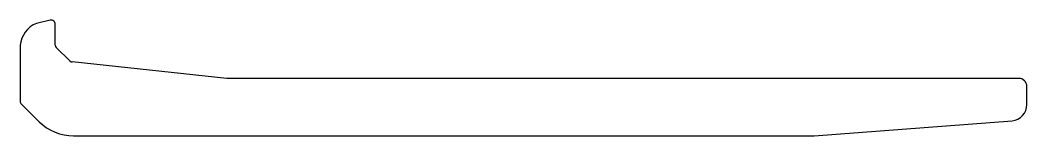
# Model space of a CAD drawing. Extents: x 2723 to 2784.5, y 1293.4 to 1300.5.
import ezdxf

# ---------------------------------------------------------------- set-up
doc = ezdxf.new("R2010")
doc.units = 0
doc.layers.get('0').update_dxf_attribs({"linetype": 'CONTINUOUS'})

msp = doc.modelspace()

# ---------------------------------------------------------------- linework, layer by layer
for p, q in [((2724.877, 1300.483), (2724.032, 1300.295)), ((2725.181, 1298.969), (2725.181, 1300.239)), ((2723.032, 1298.961), (2723.032, 1295.555)), ((2726.078, 1298.004), (2725.241, 1298.826)), ((2735.658, 1296.947), (2726.218, 1297.947)), ((2784.033, 1296.947), (2735.658, 1296.947)), ((2784.532, 1295.357), (2784.532, 1296.448)), ((2723.107, 1295.376), (2724.195, 1294.307)), ((2771.532, 1293.447), (2783.626, 1294.362)), ((2726.298, 1293.447), (2771.532, 1293.447))]:
    msp.add_line(p, q)
for centre, radius, start, end in [((2724.652, 1298.789), 1.629, 112.36383, 173.91017), ((2724.931, 1300.239), 0.25, 0, 102.5413), ((2725.381, 1298.969), 0.2, 180, 225.50551), ((2726.218, 1298.147), 0.2, 225.50551, 270), ((2784.033, 1296.447), 0.5, 0.02901, 89.97099), ((2723.282, 1295.555), 0.25, 180, 225.50551), ((2783.533, 1295.357), 1, 275.37524, 359.98589), ((2726.298, 1296.447), 3, 225.50551, 270)]:
    msp.add_arc(centre, radius, start, end)

doc.saveas('drawing.dxf')
